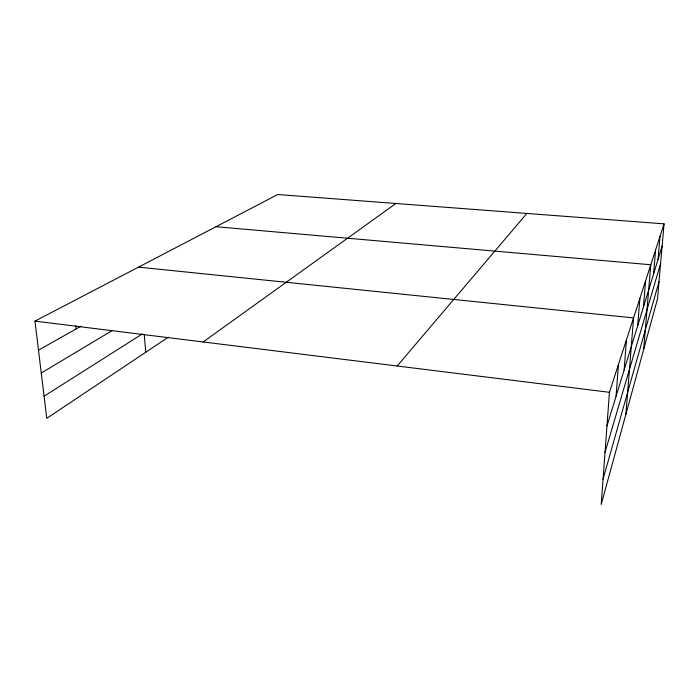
<?xml version="1.0" encoding="UTF-8"?>
<svg xmlns="http://www.w3.org/2000/svg" width="699" height="699" viewBox="0 0 699 699"><rect width="100%" height="100%" fill="white"/><g stroke="black" fill="none" stroke-linecap="round" stroke-linejoin="round"><path stroke-width="1.05" d="M664.05 223.855L609.441 392.305L601.201 504.486L657.514 298.831L664.05 223.855L277.774 194.514L34.95 321.129L46.772 418.334L168.354 337.163M616.064 396.307L618.484 364.397M624.111 370.077L626.47 339.775M625.876 414.385L633.565 317.896L138.507 267.132M637.671 325.83L639.908 298.316M643.447 307.001L645.623 280.692M643.683 349.325L650.786 264.755L216 226.721M653.565 273.991L655.627 249.849M658.03 259.443L660.022 236.271M603.071 479.068L659.008 281.645M605.028 452.384L660.572 263.733M606.968 425.988L662.11 246.135M397.172 366.005L526.863 213.431M203.147 341.968L395.896 203.488M44.081 396.193L142.281 333.947M41.258 373.03L112.015 330.662M38.48 350.19L80.839 326.276M34.95 321.129L609.441 392.305M75.78 325.734L76.13 328.932M144.291 334.952L145.759 352.244"/></g></svg>
